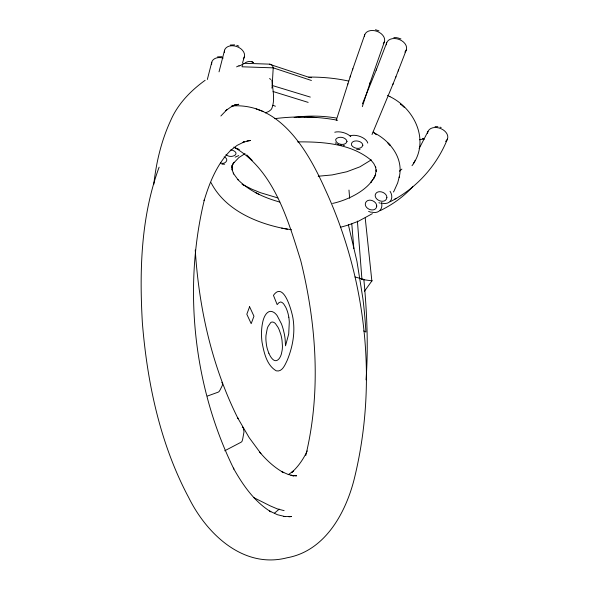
<?xml version="1.0" encoding="UTF-8"?>
<svg xmlns="http://www.w3.org/2000/svg" width="589" height="589" viewBox="0 0 589 589"><rect width="100%" height="100%" fill="white"/><g stroke="black" fill="none" stroke-linecap="round" stroke-linejoin="round"><path stroke-width="0.88" d="M271.846 88.078A4.602 3.159 88 0 0 272.184 85.464L273.215 67.853L272.7 66.02L271.603 64.724L270.034 64.164L243.905 63.273L242.616 63.965L242.05 66.793L273.215 67.853L311.426 80.479M366.041 379.839C368.434 346.42 366.991 312.84 363.862 279.525M232.044 167.121C232.007 165.318 232.176 170.854 232.081 168.807L232.405 170.648L232.154 169.212M153.788 184.379C156.203 162.535 161.298 140.837 170.545 120.826C177.679 104.062 190.571 90.831 205.163 80.273M393.96 191.189L397.7 182.855L399.283 176.693M399.158 177.473C404.002 158.25 389.866 140.388 373.301 132.407M231.933 167.821L232.751 164.176L231.926 166.105L234.039 162.255L233.111 163.602L238.891 157.558L245.068 153.604M207.335 79.493L211.768 62.213M219.027 71.836L224.586 50.168M305.779 455.474C321.204 391.582 316.455 324.046 300.758 260.669C287.962 219.807 273.716 169.588 233.804 147.11M242.587 62.677L244.347 56.875M336.267 120.289L350.418 76.033M362.331 106.653L370.12 82.659M232.059 166.289L232.751 164.176M347.569 84.676L347.878 83.741M352.502 69.819L364.738 34.744M350.087 77.019L352.848 68.78M369.789 83.645L384.389 41.79M386.737 42.673L376.18 70.157M406.3 49.962L395.536 77.741M398.157 71.07L398.598 69.958M372.012 134.52L393.202 83.586M376.599 69.09L362.426 103.848M392.804 84.602L395.955 76.68M159.111 167.188C140.889 216.745 139.35 270.837 142.383 323.015C147.25 382.467 159.781 442.368 187.633 495.555L188.561 497.271C206.415 533.715 243.309 569.158 287.123 557.768C324.473 551.054 345.132 514.035 353.937 480.197C377.939 384.109 366.785 279.517 325.342 189.71C308.371 151.653 280.379 102.287 231.551 105.976M447.404 139.107C436.633 166.017 416.121 188.627 390.227 201.703M427.982 131.443L419.118 148.619M412.005 165.723C430.132 141.448 415.105 108.663 389.646 96.493M307.237 450.909C303.475 458.964 298.387 466.473 291.754 472.437L293.248 471.082L288.293 474.697M413.655 163.182L413.323 163.801L415.23 160.282M393.481 192.043L393.732 191.624M364.385 291.319L371.99 280.806M373.028 179.483L370.753 182.509L374.118 177.709L373.75 178.349L375.694 174.241L375.119 176.133L376.297 169.875L376.216 171.392L375.465 166.473L375.782 167.563L373.735 163.447L370.518 159.641L370.996 160.12C350.816 143.473 322.72 141.691 297.614 141.89M220.868 115.989L227.273 109.311L225.697 110.688L230.667 107.132L235.872 104.584L233.362 105.762L238.751 104.268L233.038 105.556M371.136 182.001C362.942 192.485 346.207 200.496 332.571 203.433M231.263 149.783C217.216 163.47 209.684 182.17 204.103 200.613L204.383 199.723C182.855 288.441 193.604 387.091 233.877 469.035L233.354 468.1C242.778 484.88 254.168 501.482 270.83 511.789L269.615 511.046L277.448 514.727L285.238 516.612L283.876 516.472L291.526 516.538L288.912 516.825M279.238 509.124L274.437 513.188M412.764 186.625C403.664 196.726 392.377 204.67 380.207 210.648M371.026 160.031L359.923 166.827L346.847 171.745L332.108 174.94L318.193 176.244M399.364 171.193L401.889 169.117M238.714 155.592L235.136 157.16M230.255 150.674L237.109 145.373L244.31 141.831L243.007 142.236L250.465 140.491L246.975 140.874M245.451 62.706C247.704 61.153 251.172 61.042 253.476 62.574L251.908 61.72M372.381 213.652L358.539 221.162M394.637 199.222L395.896 198.515M224.718 450.784L240.901 442.317A2.047 1.421 -31.8 0 0 242.175 440.896A65.121 45.073 -31.8 0 0 242.734 438.842L244.008 431.825L243.309 428.085A6.442 4.454 -31.8 0 0 242.587 427.327L242.27 427.113M238.979 66.189L239.524 65.902M240.069 65.622L240.614 65.342M241.151 65.055L241.696 64.775M242.241 64.495L242.786 64.208M243.331 63.929L244.42 63.369M236.587 66.874L239.009 65.629M358.016 221.39L348.128 225.116L340.383 227.28M207.424 396.051L217.761 392.318A2.047 0.92 -19.3 0 0 219.233 391.332A65.121 29.214 -19.3 0 0 220.102 389.94L222.443 385.228L222.333 382.769A6.442 2.886 -19.3 0 0 221.736 382.283M265.3 112.889L268.709 111.498L270.8 109.856A8.032 7.326 86.9 0 0 271.772 108.553C275.203 100.071 272.832 90.625 272.118 81.797A4.152 3.784 86.9 0 0 271.875 80.826L271.743 80.509M269.357 64.216L309.453 77.461A4.83 4.395 -88.2 0 1 311.426 77.733M230.306 45.029L234.65 44.867M217.555 56.868L221.898 56.706M274.636 118.669C295.553 115.981 316.934 116.335 337.681 120.259M294.139 117.454C308.143 115.459 322.441 115.724 336.385 118.043M360.019 149.473L356.647 149.363M224.674 164.213L221.898 164.198M343.122 145.402L344.491 145.328M393.842 37.578L396.714 37.652M435.057 126.613L437.899 126.679M422.306 138.452L423.756 138.386M304.815 116.968L298.542 116.953L299.109 116.953M308.805 77.071C322.183 76.997 335.597 78.182 348.666 81.083M304.299 116.953L316.668 117.505M292.468 475.684L296.62 475.809L290.914 475.286L293.668 475.868L287.822 474.3L281.888 471.701L283.788 472.709C274.43 467.651 266.618 460.23 259.727 452.212L260.905 453.574L249.169 437.642L237.507 417.572L238.103 418.683C211.885 366.41 198.927 308.15 195.253 250.008M357.405 221.052L361.948 279.473L371.939 280.85M281.719 228.142L291.526 229.776M340.199 145.078L341.679 145.321M287.439 229.195C257.953 223.953 225.432 210.648 211.024 182.627M220.367 162.873C224.895 165.251 230.1 159.089 224.092 156.961M355.049 276.97L363.553 279.333A4.152 0.648 -2.1 0 1 363.825 279.473M397.45 37.784L400.947 38.926M375.487 29.73L378.985 30.871M361.933 279.473L361.241 279.304M231.205 149.775C242.351 153.177 231.286 159.575 225.97 154.59M284.119 510.641L277.198 508.852L270.167 505.848L253.601 497.521M277.92 197.948L260.552 192.728L252.121 189.305L242.616 184.519M279.819 202.064C264.432 197.823 249.147 191.013 237.794 179.512L238.081 179.829L233.597 173.711M371.364 280.607L371.843 280.828L365.217 217.996M272.184 85.464L310.307 97.089M273.068 91.523L308.157 102.383M272.825 105.298L275.424 106.219M256.156 108.921L263.025 111.424M378.889 202.69L380.347 203.227M368.618 211.407L370.834 212.224M337.482 144.18L338.808 144.695M236.749 45.309L238.854 46.156M439.998 127.114L441.176 127.607M237.897 149.039L239.193 149.643L234.488 147.434M363.685 330.93L365.916 332.063A207.542 85.096 83.8 0 0 362.927 298.829L356.941 261.295L348.342 224.674M255.28 192.426L259.013 194.363M387.584 95.33L389.918 96.655M242.057 184.202L243.603 185.079M335.215 142.855L336.267 143.554M269.563 78.543L270.918 79.486M252.18 160.385L246.754 154.87M373.168 132.069L376.224 134.719M400.984 104.489L400.38 103.966L404.216 107.316M387.768 142.818L390.264 145.409L388.247 143.311M233.266 173.041L233.745 174.013M233.413 173.35L232.338 170.258M268.864 353.267L267.48 349.417A17.206 7.053 83.8 0 1 266.383 344.388L265.985 340.773A16.816 6.899 83.8 0 1 265.985 335.406L267.185 328.861A28.854 11.832 83.8 0 1 267.966 326.637L270.719 322.573A15.896 6.516 83.8 0 1 272.486 322.043L273.237 322.176A17.118 7.016 83.8 0 1 275.483 323.648L278.052 327.396A26.63 10.919 83.8 0 1 279.112 329.626L280.798 334.397A19.15 7.856 83.8 0 1 282.035 340.508L282.425 345.979A15.807 6.479 83.8 0 1 282.175 350.138L281.402 353.886A22.058 9.041 83.8 0 1 280.776 355.704A21.454 8.798 83.8 0 1 277.537 360.1L277.014 360.387A18.053 7.399 83.8 0 1 273.252 359.754A20.667 8.474 83.8 0 1 268.871 353.253M348.975 190.07L349.66 198.294M351.795 223.886L353.849 248.558M224.38 52.355A10.44 7.355 20.3 0 1 236.631 46.487A10.44 7.355 20.3 0 1 243.301 58.767M211.65 64.392A10.44 7.355 20.3 0 1 223.165 58.09M350.205 135.845A10.499 5.375 18.2 0 1 360.792 136.766A10.499 5.375 18.2 0 1 367.75 143.083M386.399 44.845A10.44 7.355 20.3 0 1 399.349 39.522A10.44 7.355 20.3 0 1 404.827 52.09M334.766 132.23A10.462 4.999 15.3 0 1 350.764 136.663M364.444 36.555A10.44 7.355 20.3 0 1 377.203 31.401A10.44 7.355 20.3 0 1 383.27 43.652M381.576 202.947A10.462 8.283 43.1 0 1 371.534 212.069M419.493 139.762A10.44 7.355 20.3 0 1 424.146 139.402M390.043 191.256A10.499 7.996 39.9 0 1 390.536 200.878A10.499 7.996 39.9 0 1 381.341 202.933M427.577 133.585A10.44 7.355 20.3 0 1 441.051 128.704A10.44 7.355 20.3 0 1 445.527 141.448M288.809 317.191A21.705 8.901 83.8 0 1 289.295 321.992L288.713 333.956L285.518 345.809L285.113 339.028A25.496 10.455 83.8 0 0 284.362 334.118L283.257 329.413A30.959 12.693 83.8 0 0 281.387 323.729L277.169 315.689A27.477 11.265 83.8 0 0 273.863 312.384C267.318 308.224 263.46 317.5 262.628 322.639A28.832 11.824 83.8 0 0 261.84 327.499A30.098 12.34 83.8 0 0 261.509 332.925L261.553 336.636A25.894 10.617 83.8 0 0 262.046 342.202C263.96 352.502 266.567 365.092 276.212 370.82C282.256 372.307 285.061 364.716 287.152 360.461C291.202 350.669 293.756 340.17 293.845 329.538A29.2 11.971 83.8 0 0 293.138 319.363C292.372 313.112 283.972 280.217 273.451 295.369L277.169 304.623L278.884 302.709L280.452 302.01A10.212 4.189 83.8 0 1 281.211 302.128L281.549 302.26A16.013 6.567 83.8 0 1 283.839 304.16L285.702 307.193A22.22 9.107 83.8 0 1 286.468 308.879A19.363 7.937 83.8 0 1 288.824 317.184M386.907 197.418C386.067 204.265 374.759 201.063 375.178 195.062C376.57 188.988 386.759 191.955 386.907 197.418M376.754 206.047C375.996 213.27 363.906 209.412 365.423 203.065C367.529 197.484 376.673 200.731 376.754 206.047M347.017 141.412C345.669 146.624 335.075 144.533 335.715 139.328C338.373 135.794 345.971 136.994 347.017 141.412M362.853 145.225C361.469 149.981 353.687 148.943 351.515 145.181C350.345 139.056 362.345 139.961 362.853 145.225M249.589 306.759L246.82 314.231L251.194 323.663L253.955 316.197L249.589 306.759"/></g></svg>
